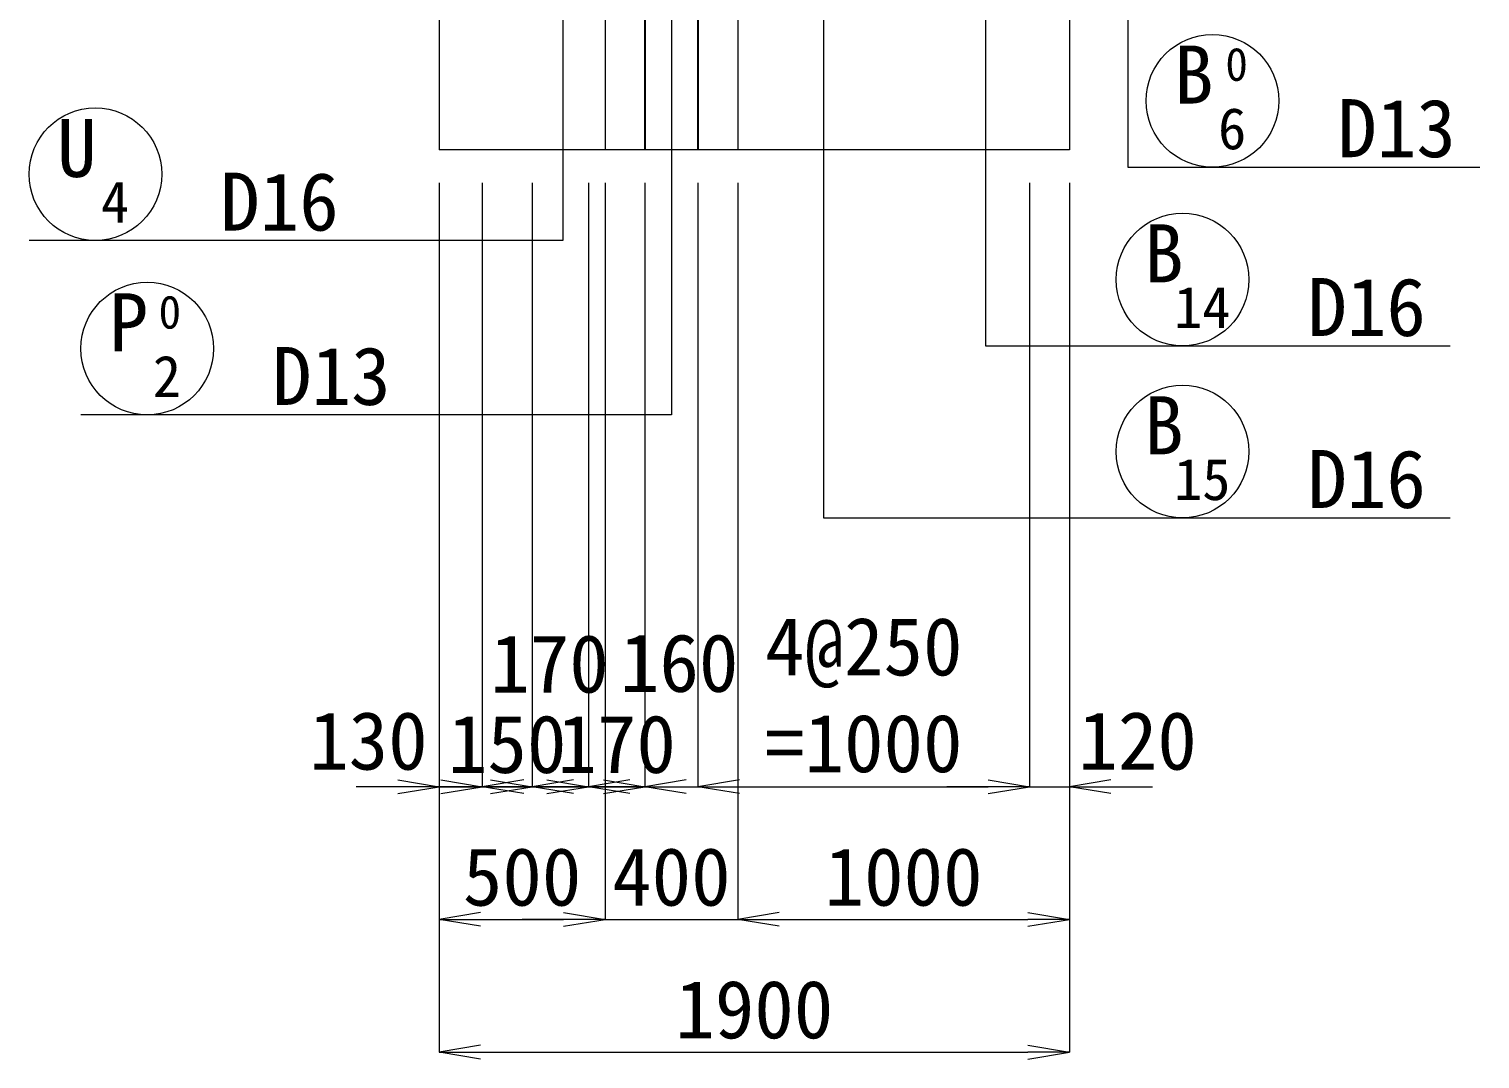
# Model space of a CAD drawing. Header units: millimetres. Extents: x 169470 to 758170, y -17820 to 11880.
# Drawn here: x 498315 to 502689, y -703 to 2402 of the extents above; entities that cross this region are included whole.
import ezdxf
from ezdxf.enums import TextEntityAlignment as Align

# ---------------------------------------------------------------- set-up
doc = ezdxf.new("R2010")
doc.units = ezdxf.units.MM
doc.header["$LTSCALE"] = 50
doc.header["$PDSIZE"] = 300
doc.layers.get('Defpoints').update_dxf_attribs({"color": 151})
for name, color, linetype, lineweight in [('D-BGD', 7, 'Continuous', 13), ('D-STR-DIM', 7, 'Continuous', 13), ('D-STR-HTXT', 7, 'Continuous', 13), ('D-STR-TXT', 7, 'Continuous', 13)]:
    doc.layers.add(name, color=color, linetype=linetype, lineweight=lineweight)
doc.styles.add('MS ゴシック', font='MS Gothic.ttf')
doc.styles.add('YOKO_GOTHIC', font='MS Gothic.ttf')
doc.dimstyles.new('DIM-50', dxfattribs={"dimscale": 50, "dimtxt": 3.5, "dimasz": 2.5, "dimexe": 0, "dimexo": 2, "dimgap": 0.8, "dimtad": 1, "dimdec": 0, "dimzin": 1, "dimdsep": 46, "dimtxsty": 'MS ゴシック', "dimblk": 'OPEN', "dimcen": 0.1, "dimclrd": 256, "dimclre": 256, "dimclrt": 256, "dimaunit": 1, "dimadec": 3, "dimazin": 0, "dimtfac": 1, "dimtdec": 0, "dimtix": 1, "dimtmove": 2, "dimatfit": 3, "dimldrblk": 'OPEN', "dimfxl": 1, "dimlwd": -1, "dimlwe": -1, "dimarcsym": 2})
doc.dimstyles.new('S50', dxfattribs={"dimscale": 50, "dimtxt": 3.5, "dimasz": 2, "dimexe": 1, "dimexo": 1, "dimgap": 1, "dimtad": 1, "dimdec": 0, "dimzin": 1, "dimdsep": 46, "dimtxsty": 'YOKO_GOTHIC', "dimblk": 'OPEN', "dimcen": 0, "dimclrd": 256, "dimclre": 256, "dimclrt": 256, "dimaunit": 1, "dimadec": 3, "dimazin": 0, "dimtfac": 1, "dimtdec": 0, "dimtix": 1, "dimtmove": 2, "dimatfit": 3, "dimldrblk": 'OPEN', "dimfxl": 1, "dimlwd": -1, "dimlwe": -1, "dimarcsym": 0})

# ---------------------------------------------------------------- blocks, each defined once
blk = doc.blocks.new('_Open')
at = {"color": 0, "linetype": 'ByBlock', "lineweight": -2}
for p, q in [((-1, 0.167), (0, 0)), ((-1, -0.167), (0, 0)), ((0, 0), (-1, 0))]:
    blk.add_line(p, q, dxfattribs=at)
blk = doc.blocks.new('*D1886')
at = {"layer": 'D-STR-DIM', "ltscale": 1500, "transparency": 16777216}
for p, q in [((499551.8, 1938), (499551.8, 118)), ((499681.8, 1938), (499681.8, 118)), ((499426.8, 118), (499301.8, 118)), ((499551.8, 118), (499681.8, 118)), ((499806.8, 118), (499931.8, 118))]:
    blk.add_line(p, q, dxfattribs=at)
at = {"layer": 'Defpoints', "color": 0, "ltscale": 1500, "transparency": 16777216}
for p in [(499551.8, 2038), (499681.8, 2038), (499681.8, 118)]:
    blk.add_point(p, dxfattribs=at)
at = {"layer": 'D-STR-DIM', "ltscale": 1500, "transparency": 16777216, "xscale": 125, "yscale": 125, "zscale": 125}
blk.add_blockref('_Open', (499551.8, 118), dxfattribs=at)
at = {"layer": 'D-STR-DIM', "ltscale": 1500, "transparency": 16777216, "xscale": 125, "yscale": 125, "zscale": 125, "rotation": 180}
blk.add_blockref('_Open', (499681.8, 118), dxfattribs=at)
at = {"layer": 'D-STR-DIM', "ltscale": 1500, "transparency": 16777216, "insert": (499338.4, 255.5), "char_height": 175, "attachment_point": 5, "style": 'MS ゴシック'}
blk.add_mtext('130', dxfattribs=at)
blk = doc.blocks.new('*D526')
at = {"layer": 'D-STR-DIM', "ltscale": 1500, "transparency": 16777216}
for p, q in [((499831.8, 1938), (499831.8, 118)), ((500001.8, 1938), (500001.8, 118)), ((499706.8, 118), (499581.8, 118)), ((499831.8, 118), (500001.8, 118)), ((500126.8, 118), (500251.8, 118))]:
    blk.add_line(p, q, dxfattribs=at)
at = {"layer": 'Defpoints', "color": 0, "ltscale": 1500, "transparency": 16777216}
for p in [(499831.8, 2038), (500001.8, 2038), (500001.8, 118)]:
    blk.add_point(p, dxfattribs=at)
at = {"layer": 'D-STR-DIM', "ltscale": 1500, "transparency": 16777216, "xscale": 125, "yscale": 125, "zscale": 125}
blk.add_blockref('_Open', (499831.8, 118), dxfattribs=at)
at = {"layer": 'D-STR-DIM', "ltscale": 1500, "transparency": 16777216, "xscale": 125, "yscale": 125, "zscale": 125, "rotation": 180}
blk.add_blockref('_Open', (500001.8, 118), dxfattribs=at)
at = {"layer": 'D-STR-DIM', "ltscale": 1500, "transparency": 16777216, "insert": (499884.5, 487.6), "char_height": 175, "attachment_point": 5, "style": 'MS ゴシック'}
blk.add_mtext('170', dxfattribs=at)
blk = doc.blocks.new('*D1887')
at = {"layer": 'D-STR-DIM', "ltscale": 1500, "transparency": 16777216}
for p, q in [((500001.8, 1938), (500001.8, 118)), ((500171.8, 1938), (500171.8, 118)), ((499876.8, 118), (499751.8, 118)), ((500001.8, 118), (500171.8, 118)), ((500296.8, 118), (500421.8, 118))]:
    blk.add_line(p, q, dxfattribs=at)
at = {"layer": 'Defpoints', "color": 0, "ltscale": 1500, "transparency": 16777216}
for p in [(500001.8, 2038), (500171.8, 2038), (500171.8, 118)]:
    blk.add_point(p, dxfattribs=at)
at = {"layer": 'D-STR-DIM', "ltscale": 1500, "transparency": 16777216, "xscale": 125, "yscale": 125, "zscale": 125}
blk.add_blockref('_Open', (500001.8, 118), dxfattribs=at)
at = {"layer": 'D-STR-DIM', "ltscale": 1500, "transparency": 16777216, "xscale": 125, "yscale": 125, "zscale": 125, "rotation": 180}
blk.add_blockref('_Open', (500171.8, 118), dxfattribs=at)
at = {"layer": 'D-STR-DIM', "ltscale": 1500, "transparency": 16777216, "insert": (500086.8, 245.5), "char_height": 175, "attachment_point": 5, "style": 'MS ゴシック'}
blk.add_mtext('170', dxfattribs=at)
blk = doc.blocks.new('*D1888')
at = {"layer": 'D-STR-DIM', "ltscale": 1500, "transparency": 16777216}
for p, q in [((500171.8, 1938), (500171.8, 118)), ((500331.8, 1938), (500331.8, 118)), ((500046.8, 118), (499921.8, 118)), ((500171.8, 118), (500331.8, 118)), ((500456.8, 118), (500581.8, 118))]:
    blk.add_line(p, q, dxfattribs=at)
at = {"layer": 'Defpoints', "color": 0, "ltscale": 1500, "transparency": 16777216}
for p in [(500171.8, 2038), (500331.8, 2038), (500331.8, 118)]:
    blk.add_point(p, dxfattribs=at)
at = {"layer": 'D-STR-DIM', "ltscale": 1500, "transparency": 16777216, "xscale": 125, "yscale": 125, "zscale": 125}
blk.add_blockref('_Open', (500171.8, 118), dxfattribs=at)
at = {"layer": 'D-STR-DIM', "ltscale": 1500, "transparency": 16777216, "xscale": 125, "yscale": 125, "zscale": 125, "rotation": 180}
blk.add_blockref('_Open', (500331.8, 118), dxfattribs=at)
at = {"layer": 'D-STR-DIM', "ltscale": 1500, "transparency": 16777216, "insert": (500275.3, 489.9), "char_height": 175, "attachment_point": 5, "style": 'MS ゴシック'}
blk.add_mtext('160', dxfattribs=at)
blk = doc.blocks.new('*D527')
at = {"layer": 'D-STR-DIM', "ltscale": 1500, "transparency": 16777216}
for p, q in [((500331.8, 1938), (500331.8, 118)), ((501331.8, 1938), (501331.8, 118)), ((500456.8, 118), (501206.8, 118))]:
    blk.add_line(p, q, dxfattribs=at)
at = {"layer": 'Defpoints', "color": 0, "ltscale": 1500, "transparency": 16777216}
for p in [(500331.8, 2038), (501331.8, 2038), (501331.8, 118)]:
    blk.add_point(p, dxfattribs=at)
at = {"layer": 'D-STR-DIM', "ltscale": 1500, "transparency": 16777216, "xscale": 125, "yscale": 125, "zscale": 125, "rotation": 180}
blk.add_blockref('_Open', (500331.8, 118), dxfattribs=at)
at = {"layer": 'D-STR-DIM', "ltscale": 1500, "transparency": 16777216, "xscale": 125, "yscale": 125, "zscale": 125}
blk.add_blockref('_Open', (501331.8, 118), dxfattribs=at)
at = {"layer": 'D-STR-DIM', "ltscale": 1500, "transparency": 16777216, "insert": (500831.8, 393.6), "char_height": 175, "attachment_point": 5, "style": 'MS ゴシック'}
blk.add_mtext('4@250\\P=1000', dxfattribs=at)
blk = doc.blocks.new('*D1889')
at = {"layer": 'D-STR-DIM', "ltscale": 1500, "transparency": 16777216}
for p, q in [((501331.8, 1938), (501331.8, 118)), ((501451.8, 1938), (501451.8, 118)), ((501206.8, 118), (501081.8, 118)), ((501331.8, 118), (501451.8, 118)), ((501576.8, 118), (501701.8, 118))]:
    blk.add_line(p, q, dxfattribs=at)
at = {"layer": 'Defpoints', "color": 0, "ltscale": 1500, "transparency": 16777216}
for p in [(501331.8, 2038), (501451.8, 2038), (501451.8, 118)]:
    blk.add_point(p, dxfattribs=at)
at = {"layer": 'D-STR-DIM', "ltscale": 1500, "transparency": 16777216, "xscale": 125, "yscale": 125, "zscale": 125}
blk.add_blockref('_Open', (501331.8, 118), dxfattribs=at)
at = {"layer": 'D-STR-DIM', "ltscale": 1500, "transparency": 16777216, "xscale": 125, "yscale": 125, "zscale": 125, "rotation": 180}
blk.add_blockref('_Open', (501451.8, 118), dxfattribs=at)
at = {"layer": 'D-STR-DIM', "ltscale": 1500, "transparency": 16777216, "insert": (501657.3, 255.5), "char_height": 175, "attachment_point": 5, "style": 'MS ゴシック'}
blk.add_mtext('120', dxfattribs=at)
blk = doc.blocks.new('*D528')
at = {"layer": 'D-STR-DIM', "ltscale": 1500, "transparency": 16777216}
for p, q in [((499681.8, 1938), (499681.8, 118)), ((499831.8, 1938), (499831.8, 118)), ((499556.8, 118), (499431.8, 118)), ((499681.8, 118), (499831.8, 118)), ((499956.8, 118), (500081.8, 118))]:
    blk.add_line(p, q, dxfattribs=at)
at = {"layer": 'Defpoints', "color": 0, "ltscale": 1500, "transparency": 16777216}
for p in [(499681.8, 2038), (499831.8, 2038), (499831.8, 118)]:
    blk.add_point(p, dxfattribs=at)
at = {"layer": 'D-STR-DIM', "ltscale": 1500, "transparency": 16777216, "xscale": 125, "yscale": 125, "zscale": 125}
blk.add_blockref('_Open', (499681.8, 118), dxfattribs=at)
at = {"layer": 'D-STR-DIM', "ltscale": 1500, "transparency": 16777216, "xscale": 125, "yscale": 125, "zscale": 125, "rotation": 180}
blk.add_blockref('_Open', (499831.8, 118), dxfattribs=at)
at = {"layer": 'D-STR-DIM', "ltscale": 1500, "transparency": 16777216, "insert": (499756.8, 245.5), "char_height": 175, "attachment_point": 5, "style": 'MS ゴシック'}
blk.add_mtext('150', dxfattribs=at)
blk = doc.blocks.new('*D1890')
at = {"layer": 'D-STR-DIM', "ltscale": 1500, "transparency": 16777216}
for p, q in [((499551.8, 1938), (499551.8, -282)), ((500051.8, 1938), (500051.8, -282)), ((499676.8, -282), (499926.8, -282))]:
    blk.add_line(p, q, dxfattribs=at)
at = {"layer": 'Defpoints', "color": 0, "ltscale": 1500, "transparency": 16777216}
for p in [(499551.8, 2038), (500051.8, 2038), (500051.8, -282)]:
    blk.add_point(p, dxfattribs=at)
at = {"layer": 'D-STR-DIM', "ltscale": 1500, "transparency": 16777216, "xscale": 125, "yscale": 125, "zscale": 125, "rotation": 180}
blk.add_blockref('_Open', (499551.8, -282), dxfattribs=at)
at = {"layer": 'D-STR-DIM', "ltscale": 1500, "transparency": 16777216, "xscale": 125, "yscale": 125, "zscale": 125}
blk.add_blockref('_Open', (500051.8, -282), dxfattribs=at)
at = {"layer": 'D-STR-DIM', "ltscale": 1500, "transparency": 16777216, "insert": (499801.8, -154.5), "char_height": 175, "attachment_point": 5, "style": 'MS ゴシック'}
blk.add_mtext('500', dxfattribs=at)
blk = doc.blocks.new('*D529')
at = {"layer": 'D-STR-DIM', "ltscale": 1500, "transparency": 16777216}
for p, q in [((499551.8, 1938), (499551.8, -682)), ((501451.8, 1938), (501451.8, -682)), ((499676.8, -682), (501326.8, -682))]:
    blk.add_line(p, q, dxfattribs=at)
at = {"layer": 'Defpoints', "color": 0, "ltscale": 1500, "transparency": 16777216}
for p in [(499551.8, 2038), (501451.8, 2038), (501451.8, -682)]:
    blk.add_point(p, dxfattribs=at)
at = {"layer": 'D-STR-DIM', "ltscale": 1500, "transparency": 16777216, "xscale": 125, "yscale": 125, "zscale": 125, "rotation": 180}
blk.add_blockref('_Open', (499551.8, -682), dxfattribs=at)
at = {"layer": 'D-STR-DIM', "ltscale": 1500, "transparency": 16777216, "xscale": 125, "yscale": 125, "zscale": 125}
blk.add_blockref('_Open', (501451.8, -682), dxfattribs=at)
at = {"layer": 'D-STR-DIM', "ltscale": 1500, "transparency": 16777216, "insert": (500501.8, -554.5), "char_height": 175, "attachment_point": 5, "style": 'MS ゴシック'}
blk.add_mtext('1900', dxfattribs=at)
blk = doc.blocks.new('*D1891')
at = {"layer": 'D-STR-DIM', "ltscale": 1500, "transparency": 16777216}
for p, q in [((500051.8, 1938), (500051.8, -282)), ((500451.8, 1938), (500451.8, -282)), ((499926.8, -282), (499801.8, -282)), ((500051.8, -282), (500451.8, -282)), ((500576.8, -282), (500701.8, -282))]:
    blk.add_line(p, q, dxfattribs=at)
at = {"layer": 'Defpoints', "color": 0, "ltscale": 1500, "transparency": 16777216}
for p in [(500051.8, 2038), (500451.8, 2038), (500451.8, -282)]:
    blk.add_point(p, dxfattribs=at)
at = {"layer": 'D-STR-DIM', "ltscale": 1500, "transparency": 16777216, "xscale": 125, "yscale": 125, "zscale": 125}
blk.add_blockref('_Open', (500051.8, -282), dxfattribs=at)
at = {"layer": 'D-STR-DIM', "ltscale": 1500, "transparency": 16777216, "xscale": 125, "yscale": 125, "zscale": 125, "rotation": 180}
blk.add_blockref('_Open', (500451.8, -282), dxfattribs=at)
at = {"layer": 'D-STR-DIM', "ltscale": 1500, "transparency": 16777216, "insert": (500251.8, -154.5), "char_height": 175, "attachment_point": 5, "style": 'MS ゴシック'}
blk.add_mtext('400', dxfattribs=at)
blk = doc.blocks.new('*D1892')
at = {"layer": 'D-STR-DIM', "ltscale": 1500, "transparency": 16777216}
for p, q in [((500451.8, 1938), (500451.8, -282)), ((501451.8, 1938), (501451.8, -282)), ((500576.8, -282), (501326.8, -282))]:
    blk.add_line(p, q, dxfattribs=at)
at = {"layer": 'Defpoints', "color": 0, "ltscale": 1500, "transparency": 16777216}
for p in [(500451.8, 2038), (501451.8, 2038), (501451.8, -282)]:
    blk.add_point(p, dxfattribs=at)
at = {"layer": 'D-STR-DIM', "ltscale": 1500, "transparency": 16777216, "xscale": 125, "yscale": 125, "zscale": 125, "rotation": 180}
blk.add_blockref('_Open', (500451.8, -282), dxfattribs=at)
at = {"layer": 'D-STR-DIM', "ltscale": 1500, "transparency": 16777216, "xscale": 125, "yscale": 125, "zscale": 125}
blk.add_blockref('_Open', (501451.8, -282), dxfattribs=at)
at = {"layer": 'D-STR-DIM', "ltscale": 1500, "transparency": 16777216, "insert": (500951.8, -154.5), "char_height": 175, "attachment_point": 5, "style": 'MS ゴシック'}
blk.add_mtext('1000', dxfattribs=at)

msp = doc.modelspace()

# ---------------------------------------------------------------- linework, layer by layer
at = {"layer": 'D-BGD'}
for p, q in [((501451.78, 3438.03), (501451.78, 2038.03)), ((499551.78, 3038.03), (499551.78, 2038.03)), ((500051.78, 3038.03), (500051.78, 2038.03)), ((500451.78, 3038.03), (500451.78, 2038.03)), ((501451.78, 2038.03), (499551.78, 2038.03))]:
    msp.add_line(p, q, dxfattribs=at)
at = {"layer": 'D-STR-HTXT'}
msp.add_line((501628.14, 1985.63), (502689.46, 1985.63), dxfattribs=at)
for centre in [(501882.89, 2185.63), (498671.71, 1438.77)]:
    msp.add_circle(centre, 200, dxfattribs=at)
at = {"layer": 'D-STR-HTXT', "color": 4}
for centre in [(498515.32, 1964.42), (501792.7, 1646.63), (501792.7, 1128.2)]:
    msp.add_circle(centre, 200, dxfattribs=at)
at = {"layer": 'Defpoints'}
for p, q in [((500171.78, 3638.03), (500171.78, 2038.03)), ((500331.78, 3638.03), (500331.78, 2038.03))]:
    msp.add_line(p, q, dxfattribs=at)

# ---------------------------------------------------------------- texts
at = {"layer": 'D-STR-TXT', "style": 'YOKO_GOTHIC'}
for s, height, p in [('B', 175, (501826.62, 2177.31)), ('0', 100, (501955.86, 2245.87)), ('6', 125, (501942.28, 2039.51)), ('P', 175, (498615.44, 1430.45)), ('0', 100, (498739.83, 1498.96)), ('2', 125, (498731.1, 1292.65))]:
    msp.add_text(s, height=height, dxfattribs=at).set_placement(p, align=Align.CENTER)
for p in [(502259.42, 2015.63), (499048.23, 1268.77)]:
    msp.add_text('D13', height=175, dxfattribs=at).set_placement(p)
at = {"layer": 'D-STR-TXT', "color": 4, "style": 'YOKO_GOTHIC'}
for s, height, p in [('U', 175, (498459.04, 1956.1)), ('4', 125, (498574.7, 1818.3)), ('B', 175, (501736.42, 1638.32)), ('14', 125, (501852.08, 1500.51)), ('B', 175, (501736.42, 1119.88)), ('15', 125, (501852.08, 982.08))]:
    msp.add_text(s, height=height, dxfattribs=at).set_placement(p, align=Align.CENTER)
for p in [(498891.84, 1794.42), (502169.22, 1476.63), (502169.22, 958.2)]:
    msp.add_text('D16', height=175, dxfattribs=at).set_placement(p)

# ---------------------------------------------------------------- dimensions: what is measured, and where the dimension line sits
at = {"layer": 'D-STR-DIM', "ltscale": 1500}
for base, p1, p2, picture, middle in [((499681.78, 118.04), (499551.78, 2038.03), (499681.78, 2038.03), '*D1886', (499338.44, 255.54)), ((500001.78, 118.04), (499831.78, 2038.03), (500001.78, 2038.03), '*D526', (499884.54, 487.63)), ((500331.78, 118.04), (500171.78, 2038.03), (500331.78, 2038.03), '*D1888', (500275.27, 489.87)), ((501451.78, 118.04), (501331.78, 2038.03), (501451.78, 2038.03), '*D1889', (501657.3, 255.54))]:
    dim = msp.add_linear_dim(base=base, p1=p1, p2=p2, dimstyle='DIM-50', dxfattribs=at)
    dim.commit()
    dim.dimension.update_dxf_attribs({"geometry": picture, "text_midpoint": middle, "dimtype": 160})
for base, p1, p2, picture, middle in [((499831.78, 118.04), (499681.78, 2038.03), (499831.78, 2038.03), '*D528', (499756.78, 245.54)), ((500051.78, -281.96), (499551.78, 2038.03), (500051.78, 2038.03), '*D1890', (499801.78, -154.46)), ((501451.78, -681.96), (499551.78, 2038.03), (501451.78, 2038.03), '*D529', (500501.78, -554.46)), ((500171.78, 118.04), (500001.78, 2038.03), (500171.78, 2038.03), '*D1887', (500086.78, 245.54)), ((500451.78, -281.96), (500051.78, 2038.03), (500451.78, 2038.03), '*D1891', (500251.78, -154.46)), ((501451.78, -281.96), (500451.78, 2038.03), (501451.78, 2038.03), '*D1892', (500951.78, -154.46))]:
    dim = msp.add_linear_dim(base=base, p1=p1, p2=p2, dimstyle='DIM-50', dxfattribs=at)
    dim.commit()
    dim.dimension.update_dxf_attribs({"geometry": picture, "text_midpoint": middle})
dim = msp.add_linear_dim(base=(501331.78, 118.04), p1=(500331.78, 2038.03), p2=(501331.78, 2038.03), text='4@250\\P=<>', dimstyle='DIM-50', dxfattribs=at)
dim.commit()
dim.dimension.update_dxf_attribs({"geometry": '*D527', "text_midpoint": (500831.78, 393.59)})

# ---------------------------------------------------------------- leaders
at = {"layer": 'D-STR-HTXT'}
for points in [[(500709.95, 3538.03), (500709.95, 928.2), (502599.26, 928.2)], [(499925.08, 3463.03), (499925.08, 1764.42), (498315.32, 1764.42)], [(501061.78, 3238.03), (501628.14, 3238.03), (501628.14, 1985.63)], [(500251.78, 3118.03), (500251.78, 1238.77), (498471.71, 1238.77)], [(501198.98, 3138.03), (501198.98, 1446.63), (502599.26, 1446.63)]]:
    msp.add_leader(points, dimstyle='S50', dxfattribs=at)

doc.saveas('drawing.dxf')
